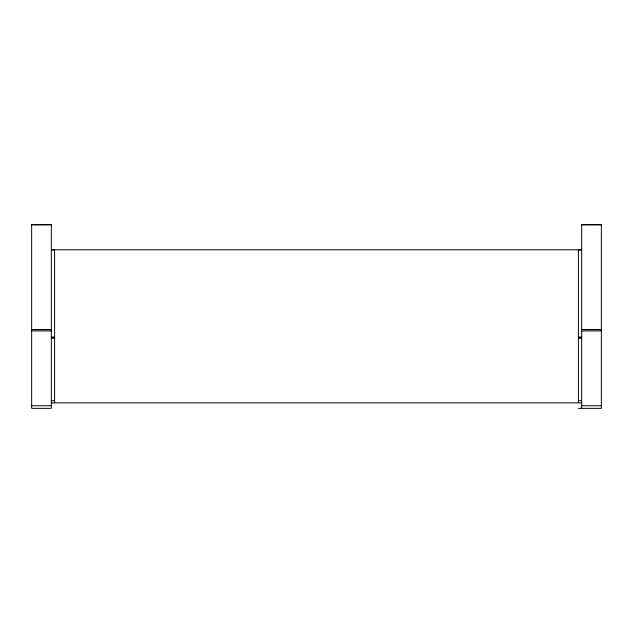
<?xml version="1.0" encoding="UTF-8"?>
<svg xmlns="http://www.w3.org/2000/svg" width="633" height="633" viewBox="0 0 633 633"><rect width="100%" height="100%" fill="white"/><g stroke="black" fill="none" stroke-linecap="round" stroke-linejoin="round"><path stroke-width="0.95" d="M31.65 224.826L51.336 224.826M581.664 224.826L601.35 224.826M51.336 249.798L581.664 249.798M51.336 249.948L54.612 249.948M578.388 249.948L581.664 249.948M31.65 329.508L51.336 329.508M581.664 329.508L601.35 329.508M31.65 329.635L51.336 329.635M581.664 329.635L601.35 329.635M31.65 330.932L51.336 330.932M581.664 330.932L601.35 330.932M51.336 337.183L54.612 337.183M578.388 337.183L581.664 337.183M51.336 337.286L54.612 337.286M578.388 337.286L581.664 337.286M51.336 338.37L54.612 338.37M578.388 338.37L581.664 338.37M51.336 400.697L54.612 400.697M578.388 400.697L581.664 400.697M51.336 402.881L581.664 402.881M31.65 405.729L51.336 405.729M581.664 405.729L601.35 405.729M578.388 408.348L601.35 408.348L601.35 224.66L581.664 224.652L581.664 408.348M578.388 249.798L578.388 402.881M54.612 249.806L54.612 402.881M51.336 224.652L31.65 224.652L31.65 408.348L51.336 408.348L51.336 224.652"/></g></svg>
